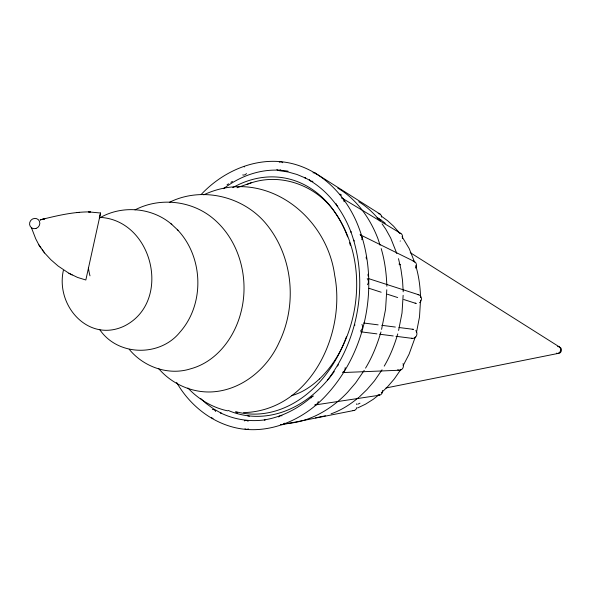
<?xml version="1.0" encoding="UTF-8"?>
<svg xmlns="http://www.w3.org/2000/svg" width="591" height="591" viewBox="0 0 591 591"><rect width="100%" height="100%" fill="white"/><g stroke="black" fill="none" stroke-linecap="round" stroke-linejoin="round"><path stroke-width="0.89" d="M386.787 289.789L385.568 309.256L381.587 329.364M403.136 295.315L402.013 312.994L398.6 330.465M420.533 300.213L419.499 316.939L416.448 332.6M63.363 270.412C55.473 306.005 88.694 343.068 124.339 326.033C172.616 301.816 152.973 219.401 99.288 217.348M40.86 219.734L40.469 219.786L44.79 218.825L40.07 219.859C56.551 215.804 73.291 211.689 90.393 211.91L88.465 211.888L100.566 213.004L85.835 280.001L77.502 277.415L68.874 273.241L58.125 266.031L50.796 259.663L44.606 252.97L38.866 244.844L35.704 238.757L31.508 227.904M99.724 216.446L100.566 213.004M380.959 331.965C377.235 344.553 372.367 356.883 365.541 368.127M397.765 333.922C394.456 345.107 390.178 356.077 384.224 366.132M415.347 336.885L409.061 354.223L403.114 365.696M337.609 355.863C362.63 312.816 364.233 254.61 335.304 213.011C316.717 184.835 278.501 171.316 246.89 184.503M364.233 370.335L355.612 382.938L347.604 392.254C331.388 409.423 309.352 422.351 285.387 423.599M382.037 369.818L374.399 380.922L367.018 389.513L359.468 396.812M400.942 369.36L394.293 378.949L387.556 386.795L381.291 392.845M327.466 380.161C359.225 338.643 368.688 280.71 350.766 231.48L351.024 232.167C342.366 209.406 326.646 188.507 304.483 177.529L305.436 178.024L296.963 174.471L288.186 172.003L279.181 170.636M201.236 194.432C223.472 170.666 257.403 156.054 289.996 163.094C322.834 170.208 347.833 197.579 359.092 228.333L359.358 229.02C379.54 284.611 366.723 351.106 326.683 394.766L326.173 395.335C303.781 419.706 269.378 435.116 236.149 427.899C210.884 422.314 189.371 404.665 176.628 382.443M319.369 379.016C311.427 386.448 302.082 392.816 291.474 395.667M311.834 396.753C298.344 408.447 281.981 417.061 264.258 419.913L265.307 419.795C250.17 422.026 234.479 419.662 220.709 412.976L221.655 413.464L213.536 408.869L205.86 403.269L200.659 398.497M358.803 397.337C350.552 404.274 341.325 410.272 331.1 413.826M379.333 394.5L373.342 399.235L365.674 404.081L357.725 407.945M227.04 184.791L228.584 183.816M230.904 182.353L232.455 181.371M99.598 217.976C121.968 204.841 152.205 207.397 171.818 224.469M135.007 209.908C159.289 197.246 190.376 200.349 211.8 217.407C239.54 239.54 249.823 278.789 240.892 312.536C234.442 337.757 216.491 361.869 190.531 368.836C168.546 375.861 143.576 366.981 129.237 349.318M203.74 194.831C263.209 166.876 326.638 214.415 334.698 275.391C346.208 334.225 310.068 410.908 243.551 412.614M169.344 202.366C202.314 185.847 244.829 196.544 267.361 225.378C293.188 257.912 297.177 305.111 279.203 342.255C267.198 369.212 240.825 390.932 210.588 391.966C190.945 392.513 171.486 383.559 158.757 368.71M237.028 187.753L251.138 182.752M325.434 415.805L315.513 417.874M386.012 387.969L557.948 353.462M282.284 424.656L354.068 410.457M315.099 404.961L379.415 395.224M77.842 212.509L79.238 212.383L76.778 212.605M343.194 372.544L399.634 370.225M363.65 323.011L378.137 324.858M381.756 325.316L395.342 327.052M398.962 327.51L413.449 329.357A4.551 4.078 -82.7 0 0 412.289 329.379M360.613 331.795L376.918 333.871M379.629 334.218L393.214 335.947M395.933 336.294L412.23 338.37M227.638 410.841C212.435 407.65 198.51 399.317 187.923 388.014M368.341 278.531L418.753 294.783M369.006 288.297L381.173 292.22M387.253 294.185L397.684 297.546M403.764 299.511L415.931 303.434M360.067 234.693L414.535 261.606M398.962 264.051L400.617 264.864M68.874 273.241L72.154 274.978M337.786 188.108C356.809 199.278 370.055 218.293 377.9 238.587L380.079 245.191M358.7 201.716C366.974 206.651 373.955 213.454 380.006 220.901M342.381 198.325L400.883 233.489M315.343 173.17L379.991 214.045M340.002 194.144L341.554 195.126M377.184 217.628L379.503 219.098M410.25 252.638L559.308 346.873M381.298 216.121L387.644 220.753L393.554 226.168L399.413 232.876M177.293 229.596C203.393 256.679 205.062 303.922 179.93 332.186C159.998 357.045 117.69 356.373 99.672 329.519M170.984 223.701L178.024 230.276M42.153 249.786L44.606 252.97M402.028 236.629L409.208 248.604L414.631 262.241M382.096 223.893L385.746 229.123L390.74 238.136L396.827 253.539M38.866 244.844L40.816 247.91M415.732 265.64C418.856 275.99 420.231 286.79 420.585 297.583M381.195 248.604C384.815 260.823 386.448 273.544 386.854 286.251M398.497 258.651L400.957 269.363L402.53 280.444L403.202 291.784M377.294 217.724A101.002 77.428 -79.5 0 1 385.31 223.317M359.978 403.18A101.002 77.428 -79.5 0 1 357.703 404.222M232.751 187.643A119.441 91.561 -79.5 0 1 347.611 236.895M349.577 242.709A119.441 91.561 -79.5 0 1 350.337 245.258M346.392 336.833A119.441 91.561 -79.5 0 1 235.691 411.654M279.262 162.244A4.551 3.339 -59 0 1 282.764 162.724M280.651 169.876A4.551 3.339 -59 0 1 276.891 169.528M246.484 173.577A4.551 3.103 -62.2 0 1 242.731 174.921M244.231 166.943A4.551 3.103 -62.2 0 1 244.475 166.817M213.078 418.428A4.551 3.191 81.7 0 1 211.541 417.593M212.354 409.474A4.551 3.191 81.7 0 1 215.671 411.462M248.294 428.822A4.551 3.435 79.2 0 1 244.977 428.83M244.334 420.91A4.551 3.435 79.2 0 1 248.094 421.25M284.456 423.163A4.551 3.672 78.8 0 1 280.452 424.404M278.671 416.965A4.551 3.672 78.8 0 1 281.996 415.776M356.824 407.591A4.551 3.672 78.8 0 1 353.012 410.45M356.373 403.845A4.551 3.672 78.8 0 1 356.632 404.429M318.246 401.503A4.551 3.871 81.4 0 1 314.826 404.99M311.095 397.942A4.551 3.871 81.4 0 1 313.489 396.014M382.613 390.481A4.551 3.871 81.4 0 1 377.767 395.054M337.564 366.058A4.551 4.011 87.6 0 1 338.407 364.758M345.159 367.58A4.551 4.011 87.6 0 1 342.499 372.389M403.003 363.635A4.551 4.011 87.6 0 1 402.308 368.887A4.551 4.011 87.6 0 1 397.691 369.752M361.965 324.407A4.551 4.078 -82.7 0 1 360.695 330.709M354.689 325.442A4.551 4.078 -82.7 0 1 354.94 324.851M415.754 330.583A4.551 4.078 -82.7 0 1 416.337 336.102A4.551 4.078 -82.7 0 1 411.661 338.244M367.21 278.605A4.551 4.063 -72.1 0 1 367.454 284.707M417.608 294.606A4.551 4.063 -72.1 0 1 421.317 297.679A4.551 4.063 -72.1 0 1 419.588 302.71M416.212 303.515A4.551 4.063 -72.1 0 1 415.148 303.065M360.311 234.841A4.551 3.96 -63.7 0 1 361.788 239.71M354.253 241.062A4.551 3.96 -63.7 0 1 353.965 240.212M413.183 261.192A4.551 3.96 -63.7 0 1 415.539 268.063M341.362 197.955A4.551 3.797 -59 0 1 344.102 201.716M337.816 206.185A4.551 3.797 -59 0 1 336.153 203.703M399.309 233.061A4.551 3.797 -59 0 1 402.308 238.424M400.403 240.958A4.551 3.797 -59 0 1 400.137 241.128M313.031 172.838A4.551 3.576 -57.7 0 1 316.525 174.522M312.912 181.252A4.551 3.576 -57.7 0 1 309.418 179.568M378.233 213.639A4.551 3.576 -57.7 0 1 381.498 217.074M380.848 219.483A4.551 3.576 -57.7 0 1 380.116 220.546M559.271 347.213A3.036 2.327 -79.5 0 1 561.391 350.581A3.036 2.327 -79.5 0 1 558.281 353.152M557.594 346.607A3.502 2.682 -79.5 0 1 560.556 350.419A3.502 2.682 -79.5 0 1 556.5 353.145M89.987 275.834A33.273 7.749 -89.8 0 1 88.377 267.649M334.277 371.503A123.97 95.033 -79.5 0 1 228.237 410.45M223.561 188.662A123.97 95.033 -79.5 0 1 288.105 171.198M366.117 257.151A123.97 95.033 -79.5 0 1 366.413 258.932M368.023 274.187A123.97 95.033 -79.5 0 1 368.104 275.982M249.432 416.19A123.97 95.033 -79.5 0 1 247.755 415.85M237.501 412.887A123.97 95.033 -79.5 0 1 235.787 412.23M337.587 355.848A102.169 78.322 -79.5 0 1 319.384 379.038M35.97 228.466A5.312 5.001 -46.9 0 0 38.378 219.719A5.312 5.001 -46.9 0 0 29.742 222.438A5.312 5.001 -46.9 0 0 35.97 228.466"/></g></svg>
